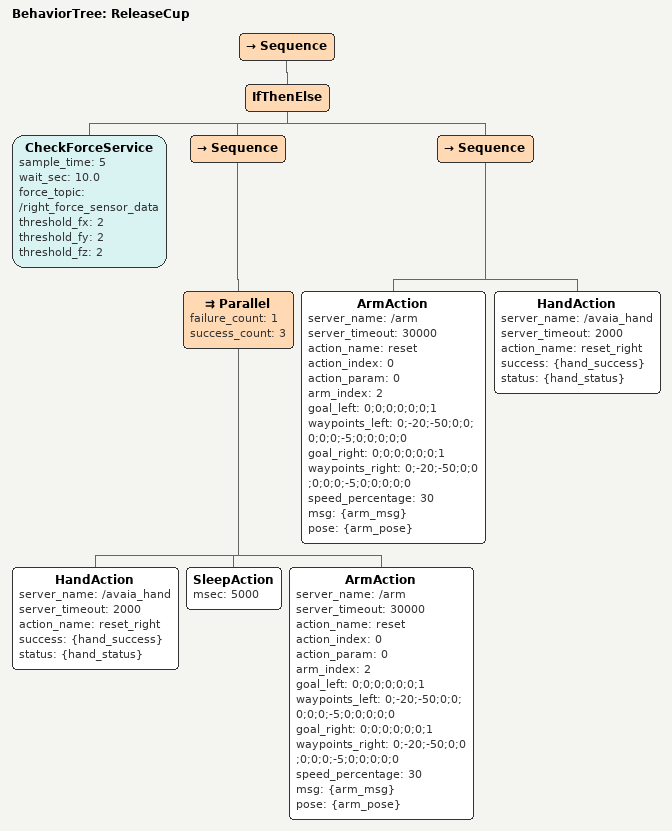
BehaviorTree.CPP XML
<?xml version="1.0" encoding="UTF-8"?>
<root BTCPP_format="4"
      main_tree_to_execute="ReleaseCup">
  <BehaviorTree ID="ReleaseCup">
    <Sequence>
      <IfThenElse>
        <CheckForceService sample_time="5"
                          wait_sec="10.0"
                          force_topic="/right_force_sensor_data"
                          threshold_fx="2"
                          threshold_fy="2"
                          threshold_fz="2"/>
        <Sequence>
          <Parallel failure_count="1"
                    success_count="3">
            <HandAction server_name="/avaia_hand"
                        server_timeout="2000"
                        action_name="reset_right"
                        success="{hand_success}"
                        status="{hand_status}"/>
            <SleepAction msec="5000"/>
            <ArmAction server_name="/arm"
                      server_timeout="30000"
                      action_name="reset"
                      action_index="0"
                      action_param="0"
                      arm_index="2"
                      goal_left="0;0;0;0;0;0;1"
                      waypoints_left="0;-20;-50;0;0;0;0;0;-5;0;0;0;0;0"
                      goal_right="0;0;0;0;0;0;1"
                      waypoints_right="0;-20;-50;0;0;0;0;0;-5;0;0;0;0;0"
                      speed_percentage="30"
                      msg="{arm_msg}"
                      pose="{arm_pose}"/>
          </Parallel>
        </Sequence>
        <Sequence>
            <ArmAction server_name="/arm"
                      server_timeout="30000"
                      action_name="reset"
                      action_index="0"
                      action_param="0"
                      arm_index="2"
                      goal_left="0;0;0;0;0;0;1"
                      waypoints_left="0;-20;-50;0;0;0;0;0;-5;0;0;0;0;0"
                      goal_right="0;0;0;0;0;0;1"
                      waypoints_right="0;-20;-50;0;0;0;0;0;-5;0;0;0;0;0"
                      speed_percentage="30"
                      msg="{arm_msg}"
                      pose="{arm_pose}"/>
           <HandAction server_name="/avaia_hand"
                server_timeout="2000"
                action_name="reset_right"
                success="{hand_success}"
                status="{hand_status}"/>
        </Sequence>
      </IfThenElse>
    </Sequence>
  </BehaviorTree>
</root>
